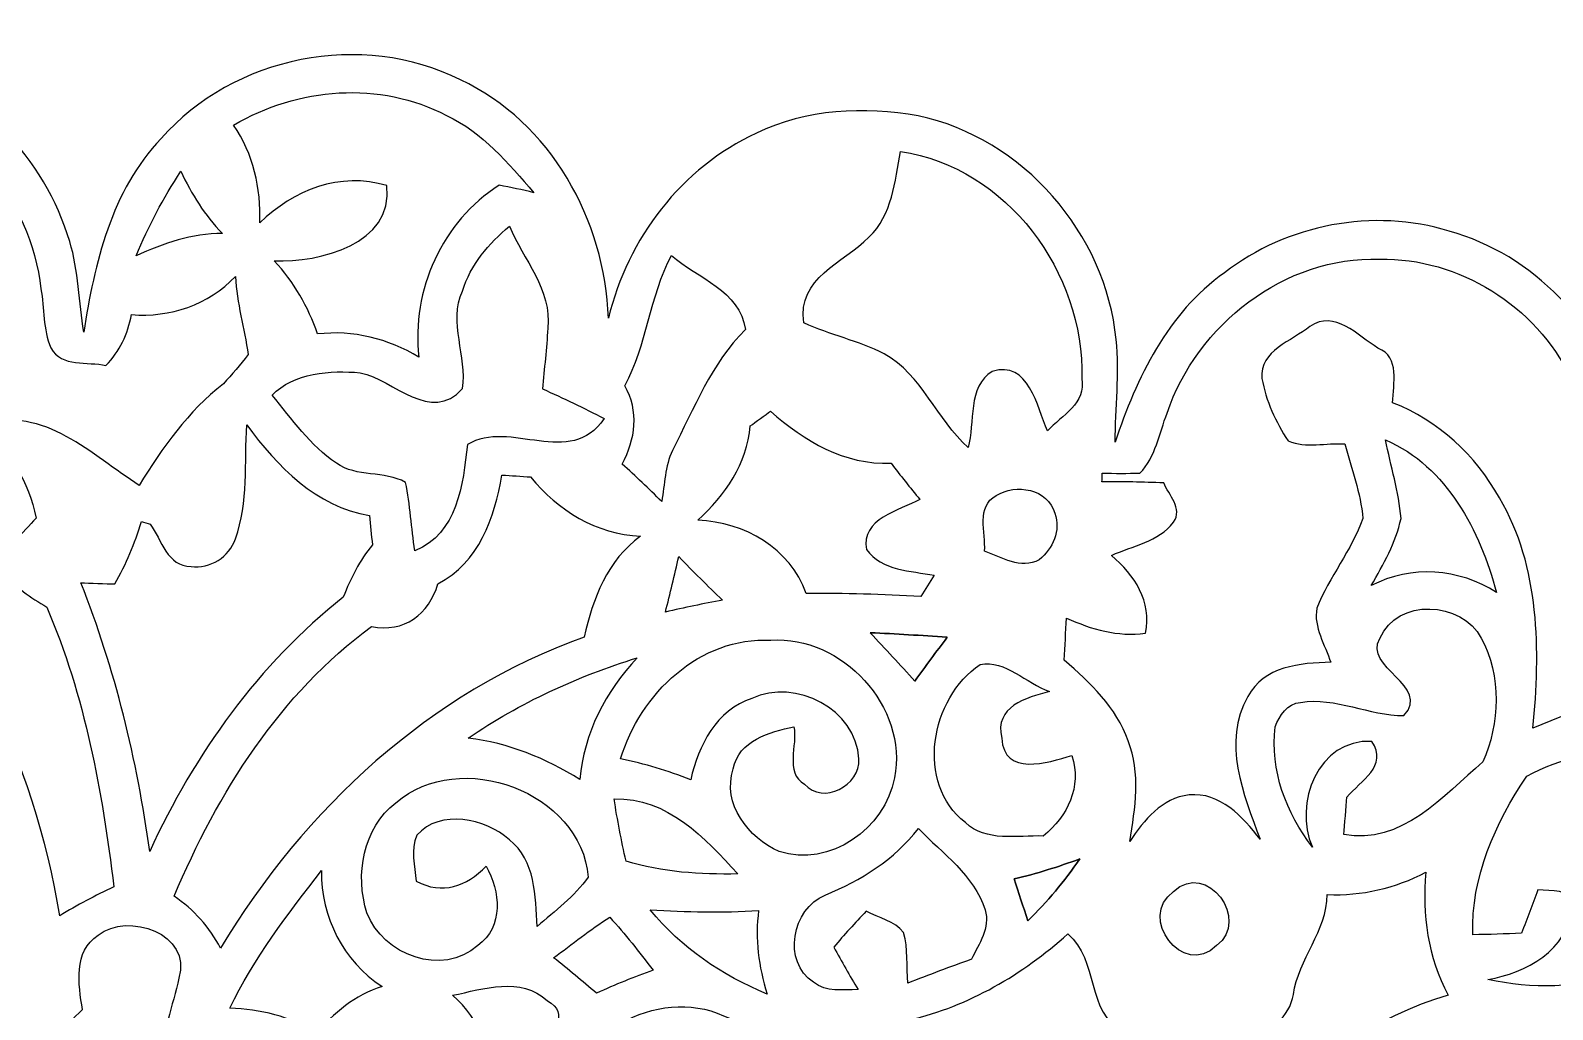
# Model space of a CAD drawing. Header units: centimetres. Extents: x -12.7 to 12.7, y -5.2 to 5.3.
# Drawn here: x 0.49 to 5.87, y 1.86 to 5.32 of the extents above; entities that cross this region are included whole.
import ezdxf

# ---------------------------------------------------------------- set-up
doc = ezdxf.new("R2010")
doc.units = ezdxf.units.CM
doc.header["$MEASUREMENT"] = 0
doc.layers.add('Camada 1', color=7, linetype='Continuous')

msp = doc.modelspace()

# ---------------------------------------------------------------- linework, layer by layer
at = {"layer": 'Camada 1', "color": 156}
for points, knots in [([(-0.93062, 4.91771), (-0.7112, 5.18617), (-0.32702, 5.30542), (0.00528, 5.20381), (0.00528, 5.20381), (0.30339, 5.11986), (0.54222, 4.87115), (0.62934, 4.57588), (0.62934, 4.57588), (0.66111, 4.47216), (0.6618, 4.36209), (0.67909, 4.25555), (0.67909, 4.25555), (0.71683, 4.49932), (0.77611, 4.75543), (0.9525, 4.93959), (0.9525, 4.93959), (1.2086, 5.23168), (1.66158, 5.32129), (2.00942, 5.14702), (2.00942, 5.14702), (2.32903, 4.99779), (2.5206, 4.65137), (2.53223, 4.3053), (2.53223, 4.3053), (2.60032, 4.58576), (2.79082, 4.83799), (3.0554, 4.95828), (3.0554, 4.95828), (3.23144, 5.04577), (3.43641, 5.05213), (3.62691, 5.01967), (3.62691, 5.01967), (3.99696, 4.94135), (4.28978, 4.60445), (4.32611, 4.2298), (4.32611, 4.2298), (4.33809, 4.10915), (4.32364, 3.98814), (4.32257, 3.86715), (4.32257, 3.86715), (4.39773, 4.09539), (4.50744, 4.32257), (4.70851, 4.4658), (4.70851, 4.4658), (4.93006, 4.6362), (5.23487, 4.69618), (5.50298, 4.61222), (5.50298, 4.61222), (5.79931, 4.53073), (6.03815, 4.28096), (6.11681, 3.98497), (6.11681, 3.98497), (6.16338, 3.84562), (6.1549, 3.6971), (6.14927, 3.55247), (6.14927, 3.55247), (6.26392, 3.77367), (6.45724, 3.95851), (6.69642, 4.03647), (6.69642, 4.03647), (6.99805, 4.14513), (7.35646, 4.0707), (7.58966, 3.85056), (7.58966, 3.85056), (7.79531, 3.66501), (7.90115, 3.38101), (7.88387, 3.1062), (7.88387, 3.1062), (7.8761, 2.98097), (7.83237, 2.86244), (7.8052, 2.74072), (7.8052, 2.74072), (7.89693, 2.8829), (7.9823, 3.03635), (8.12411, 3.13548), (8.12411, 3.13548), (8.38588, 3.34256), (8.76406, 3.39865), (9.06709, 3.25049), (9.06709, 3.25049), (9.45337, 3.08115), (9.66399, 2.61972), (9.56592, 2.21368), (9.56592, 2.21368), (9.54792, 2.14948), (9.48124, 2.09656), (9.50029, 2.02423), (9.50029, 2.02423), (9.53735, 2.02494), (9.55038, 2.07822), (9.57509, 2.10078), (9.57509, 2.10078), (9.72714, 2.3047), (9.98185, 2.41265), (10.2302, 2.43382), (10.2302, 2.43382), (10.54064, 2.44897), (10.8599, 2.2941), (11.02676, 2.02881), (11.02676, 2.02881), (11.19116, 1.77835), (11.21692, 1.44568), (11.10333, 1.16945), (11.10333, 1.16945), (11.06945, 1.08513), (11.02254, 1.00682), (10.98337, 0.92499), (10.98337, 0.92499), (11.15694, 1.12676), (11.37496, 1.30493), (11.6466, 1.34479), (11.6466, 1.34479), (12.08263, 1.43121), (12.5476, 1.13488), (12.65907, 0.70626), (12.65907, 0.70626), (12.74833, 0.39546), (12.66155, 0.03915), (12.43858, -0.19507), (12.43858, -0.19507), (11.88437, -0.71508), (11.30935, -1.2125), (10.73538, -1.71062), (10.73538, -1.71062), (10.86131, -1.83232), (10.99078, -1.95121), (11.11284, -2.07715), (11.11284, -2.07715), (11.17423, -2.13676), (11.07897, -2.1851), (11.0437, -2.22708), (11.0437, -2.22708), (10.54593, -2.67088), (10.05769, -3.12632), (9.55038, -3.55917), (9.55038, -3.55917), (9.48619, -3.41417), (9.45515, -3.25683), (9.42903, -3.10127), (9.42903, -3.10127), (9.43715, -3.04129), (9.50877, -2.92488), (9.39341, -2.93404), (9.39341, -2.93404), (9.07591, -3.17746), (8.77217, -3.43958), (8.45889, -3.68864), (8.45889, -3.68864), (8.0331, -3.33092), (7.6073, -2.97074), (7.1455, -2.65923), (7.1455, -2.65923), (5.43913, -1.47567), (3.38807, -0.76694), (1.30493, -0.74648), (1.30493, -0.74648), (0.97613, -0.71895), (0.64664, -0.77364), (0.31784, -0.73837), (0.31784, -0.73837), (-0.76624, -0.7313), (-1.85349, -0.877), (-2.88995, -1.19803), (-2.88995, -1.19803), (-4.72827, -1.75648), (-6.38493, -2.83386), (-7.73007, -4.19629), (-7.73007, -4.19629), (-8.06626, -4.52578), (-8.36753, -4.8895), (-8.71361, -5.20912), (-8.71361, -5.20912), (-8.72983, -5.20452), (-8.76194, -5.19465), (-8.77782, -5.19007), (-8.77782, -5.19007), (-9.5952, -4.54659), (-10.408, -3.89748), (-11.22397, -3.25261), (-11.22397, -3.25261), (-11.28818, -3.20075), (-11.35768, -3.15382), (-11.4113, -3.09068), (-11.4113, -3.09068), (-11.42894, -2.8575), (-11.40672, -2.62325), (-11.42012, -2.39006), (-11.42012, -2.39006), (-11.47233, -2.30292), (-11.55981, -2.24437), (-11.63037, -2.17311), (-11.63037, -2.17311), (-11.87238, -1.9565), (-12.10133, -1.72649), (-12.34369, -1.51024), (-12.34369, -1.51024), (-12.53348, -1.3416), (-12.66542, -1.10489), (-12.68906, -0.85019), (-12.68906, -0.85019), (-12.71834, -0.5782), (-12.61744, -0.29386), (-12.41742, -0.10583), (-12.41742, -0.10583), (-12.23115, 0.07267), (-11.96551, 0.16228), (-11.70869, 0.13545), (-11.70869, 0.13545), (-11.50126, 0.12206), (-11.31146, 0.02329), (-11.15025, -0.10337), (-11.15025, -0.10337), (-11.2649, 0.09735), (-11.33192, 0.33231), (-11.29277, 0.56373), (-11.29277, 0.56373), (-11.25113, 0.871), (-11.03665, 1.14652), (-10.74878, 1.26188), (-10.74878, 1.26188), (-10.46691, 1.38219), (-10.12965, 1.33526), (-9.87777, 1.16521), (-9.87777, 1.16521), (-9.76947, 1.09607), (-9.68763, 0.99589), (-9.59485, 0.90874), (-9.59485, 0.90874), (-9.73102, 1.14299), (-9.83473, 1.42063), (-9.76277, 1.69333), (-9.76277, 1.69333), (-9.69856, 2.02671), (-9.43081, 2.30681), (-9.0999, 2.38441), (-9.0999, 2.38441), (-8.73724, 2.48002), (-8.34284, 2.31352), (-8.12129, 2.0186), (-8.12129, 2.0186), (-8.25006, 2.3181), (-8.2236, 2.68357), (-8.03027, 2.94993), (-8.03027, 2.94993), (-7.85283, 3.20533), (-7.53568, 3.33587), (-7.23018, 3.32775), (-7.23018, 3.32775), (-7.05943, 3.2914), (-6.88622, 3.24131), (-6.74722, 3.1309), (-6.74722, 3.1309), (-6.60152, 3.03106), (-6.51228, 2.87584), (-6.42126, 2.72908), (-6.42126, 2.72908), (-6.47559, 2.93263), (-6.53837, 3.14501), (-6.48404, 3.35597), (-6.48404, 3.35597), (-6.41843, 3.72816), (-6.09564, 4.03365), (-5.71994, 4.0774), (-5.71994, 4.0774), (-5.32977, 4.13385), (-4.93501, 3.89784), (-4.76778, 3.54682), (-4.76778, 3.54682), (-4.79142, 3.7599), (-4.76885, 3.98251), (-4.66689, 4.17405), (-4.66689, 4.17405), (-4.52966, 4.44005), (-4.25202, 4.63125), (-3.95145, 4.65137), (-3.95145, 4.65137), (-3.60221, 4.68558), (-3.24731, 4.49085), (-3.07833, 4.18499), (-3.07833, 4.18499), (-3.02153, 4.08622), (-2.9912, 3.9751), (-2.94357, 3.87139), (-2.94357, 3.87139), (-2.97003, 4.09892), (-2.96898, 4.33951), (-2.85855, 4.54659), (-2.85855, 4.54659), (-2.72696, 4.81787), (-2.45215, 5.01261), (-2.15159, 5.04189), (-2.15159, 5.04189), (-1.69474, 5.10399), (-1.24459, 4.75333), (-1.15992, 4.30635), (-1.15992, 4.30635), (-1.14299, 4.52649), (-1.07562, 4.74732), (-0.93062, 4.91771)], [0, 0, 0, 0, 0.0131579, 0.0131579, 0.0131579, 0.0131579, 0.0263158, 0.0263158, 0.0263158, 0.0263158, 0.0394737, 0.0394737, 0.0394737, 0.0394737, 0.0526316, 0.0526316, 0.0526316, 0.0526316, 0.0657895, 0.0657895, 0.0657895, 0.0657895, 0.0789474, 0.0789474, 0.0789474, 0.0789474, 0.0921053, 0.0921053, 0.0921053, 0.0921053, 0.1052632, 0.1052632, 0.1052632, 0.1052632, 0.1184211, 0.1184211, 0.1184211, 0.1184211, 0.1315789, 0.1315789, 0.1315789, 0.1315789, 0.1447368, 0.1447368, 0.1447368, 0.1447368, 0.1578947, 0.1578947, 0.1578947, 0.1578947, 0.1710526, 0.1710526, 0.1710526, 0.1710526, 0.1842105, 0.1842105, 0.1842105, 0.1842105, 0.1973684, 0.1973684, 0.1973684, 0.1973684, 0.2105263, 0.2105263, 0.2105263, 0.2105263, 0.2236842, 0.2236842, 0.2236842, 0.2236842, 0.2368421, 0.2368421, 0.2368421, 0.2368421, 0.25, 0.25, 0.25, 0.25, 0.2631579, 0.2631579, 0.2631579, 0.2631579, 0.2763158, 0.2763158, 0.2763158, 0.2763158, 0.2894737, 0.2894737, 0.2894737, 0.2894737, 0.3026316, 0.3026316, 0.3026316, 0.3026316, 0.3157895, 0.3157895, 0.3157895, 0.3157895, 0.3289474, 0.3289474, 0.3289474, 0.3289474, 0.3421053, 0.3421053, 0.3421053, 0.3421053, 0.3552632, 0.3552632, 0.3552632, 0.3552632, 0.3684211, 0.3684211, 0.3684211, 0.3684211, 0.3815789, 0.3815789, 0.3815789, 0.3815789, 0.3947368, 0.3947368, 0.3947368, 0.3947368, 0.4078947, 0.4078947, 0.4078947, 0.4078947, 0.4210526, 0.4210526, 0.4210526, 0.4210526, 0.4342105, 0.4342105, 0.4342105, 0.4342105, 0.4473684, 0.4473684, 0.4473684, 0.4473684, 0.4605263, 0.4605263, 0.4605263, 0.4605263, 0.4736842, 0.4736842, 0.4736842, 0.4736842, 0.4868421, 0.4868421, 0.4868421, 0.4868421, 0.5, 0.5, 0.5, 0.5, 0.5131579, 0.5131579, 0.5131579, 0.5131579, 0.5263158, 0.5263158, 0.5263158, 0.5263158, 0.5394737, 0.5394737, 0.5394737, 0.5394737, 0.5526316, 0.5526316, 0.5526316, 0.5526316, 0.5657895, 0.5657895, 0.5657895, 0.5657895, 0.5789474, 0.5789474, 0.5789474, 0.5789474, 0.5921053, 0.5921053, 0.5921053, 0.5921053, 0.6052632, 0.6052632, 0.6052632, 0.6052632, 0.6184211, 0.6184211, 0.6184211, 0.6184211, 0.6315789, 0.6315789, 0.6315789, 0.6315789, 0.6447368, 0.6447368, 0.6447368, 0.6447368, 0.6578947, 0.6578947, 0.6578947, 0.6578947, 0.6710526, 0.6710526, 0.6710526, 0.6710526, 0.6842105, 0.6842105, 0.6842105, 0.6842105, 0.6973684, 0.6973684, 0.6973684, 0.6973684, 0.7105263, 0.7105263, 0.7105263, 0.7105263, 0.7236842, 0.7236842, 0.7236842, 0.7236842, 0.7368421, 0.7368421, 0.7368421, 0.7368421, 0.75, 0.75, 0.75, 0.75, 0.7631579, 0.7631579, 0.7631579, 0.7631579, 0.7763158, 0.7763158, 0.7763158, 0.7763158, 0.7894737, 0.7894737, 0.7894737, 0.7894737, 0.8026316, 0.8026316, 0.8026316, 0.8026316, 0.8157895, 0.8157895, 0.8157895, 0.8157895, 0.8289474, 0.8289474, 0.8289474, 0.8289474, 0.8421053, 0.8421053, 0.8421053, 0.8421053, 0.8552632, 0.8552632, 0.8552632, 0.8552632, 0.8684211, 0.8684211, 0.8684211, 0.8684211, 0.8815789, 0.8815789, 0.8815789, 0.8815789, 0.8947368, 0.8947368, 0.8947368, 0.8947368, 0.9078947, 0.9078947, 0.9078947, 0.9078947, 0.9210526, 0.9210526, 0.9210526, 0.9210526, 0.9342105, 0.9342105, 0.9342105, 0.9342105, 0.9473684, 0.9473684, 0.9473684, 0.9473684, 0.9605263, 0.9605263, 0.9605263, 0.9605263, 0.9736842, 0.9736842, 0.9736842, 0.9736842, 1, 1, 1, 1]), ([(-0.85054, 4.80201), (-0.85054, 4.80201), (-0.85054, 4.80201), (-0.85054, 4.80201), (-0.85054, 4.80201), (-0.98743, 4.62879), (-1.03222, 4.40302), (-1.01564, 4.18641), (-1.01564, 4.18641), (-0.9599, 4.16312), (-0.90382, 4.13948), (-0.84771, 4.11585), (-0.84771, 4.11585), (-0.78846, 4.16806), (-0.72107, 4.2097), (-0.64769, 4.23932), (-0.64769, 4.23932), (-0.70696, 4.30954), (-0.75988, 4.38784), (-0.76658, 4.48203), (-0.76658, 4.48203), (-0.74224, 4.49403), (-0.69356, 4.51731), (-0.66922, 4.52931), (-0.66922, 4.52931), (-0.60359, 4.50566), (-0.53903, 4.47852), (-0.47625, 4.44816), (-0.47625, 4.44816), (-0.45861, 4.53707), (-0.45649, 4.63727), (-0.39051, 4.70712), (-0.39051, 4.70712), (-0.2667, 4.73109), (-0.23001, 4.58187), (-0.20496, 4.4905), (-0.20496, 4.4905), (-0.13404, 4.54625), (-0.05503, 4.59069), (0.03386, 4.60974), (0.03386, 4.60974), (0.04833, 4.58645), (0.07654, 4.53918), (0.09102, 4.51555), (0.09102, 4.51555), (0.06597, 4.44853), (0.03915, 4.38255), (0.00952, 4.31729), (0.00952, 4.31729), (0.05503, 4.31765), (0.10054, 4.31799), (0.14605, 4.31835), (0.14605, 4.31835), (0.19897, 4.27672), (0.30514, 4.25062), (0.25576, 4.16418), (0.25576, 4.16418), (0.20355, 4.09751), (0.11677, 4.08023), (0.04127, 4.05377), (0.04127, 4.05377), (0.09666, 3.97298), (0.22754, 3.84422), (0.109, 3.76237), (0.109, 3.76237), (0.0254, 3.74685), (-0.04692, 3.79835), (-0.11994, 3.82939), (-0.11994, 3.82939), (-0.12805, 3.77225), (-0.13687, 3.71544), (-0.1471, 3.65865), (-0.1471, 3.65865), (0.2533, 3.26884), (0.50411, 2.74389), (0.59407, 2.19533), (0.59407, 2.19533), (0.6558, 2.23273), (0.71966, 2.26659), (0.78527, 2.29763), (0.78527, 2.29763), (0.74436, 2.63418), (0.68333, 2.97249), (0.54821, 3.28541), (0.54821, 3.28541), (0.4953, 3.32034), (0.4265, 3.34926), (0.41416, 3.41911), (0.41416, 3.41911), (0.39722, 3.49744), (0.46637, 3.54717), (0.51047, 3.59974), (0.51047, 3.59974), (0.48648, 3.72886), (0.41416, 3.83645), (0.32244, 3.92747), (0.32244, 3.92747), (0.53728, 4.0012), (0.70943, 3.81916), (0.87524, 3.7151), (0.87524, 3.7151), (0.95637, 3.8481), (1.0481, 3.97686), (1.17228, 4.07317), (1.17228, 4.07317), (1.2019, 4.10739), (1.2326, 4.1409), (1.26012, 4.17688), (1.26012, 4.17688), (1.24566, 4.26895), (1.22025, 4.35926), (1.21462, 4.4524), (1.21462, 4.4524), (1.11865, 4.35256), (0.9846, 4.30705), (0.84737, 4.31799), (0.84737, 4.31799), (0.83538, 4.2499), (0.8061, 4.18782), (0.75742, 4.13843), (0.75742, 4.13843), (0.69215, 4.15361), (0.60113, 4.13066), (0.56268, 4.20017), (0.56268, 4.20017), (0.5341, 4.26544), (0.54115, 4.34021), (0.52775, 4.40901), (0.52775, 4.40901), (0.49318, 4.72687), (0.24799, 5.01085), (-0.06385, 5.08528), (-0.06385, 5.08528), (-0.35243, 5.1562), (-0.67486, 5.04225), (-0.85054, 4.80201)], [0, 0, 0, 0, 0.0285714, 0.0285714, 0.0285714, 0.0285714, 0.0571429, 0.0571429, 0.0571429, 0.0571429, 0.0857143, 0.0857143, 0.0857143, 0.0857143, 0.1142857, 0.1142857, 0.1142857, 0.1142857, 0.1428571, 0.1428571, 0.1428571, 0.1428571, 0.1714286, 0.1714286, 0.1714286, 0.1714286, 0.2, 0.2, 0.2, 0.2, 0.2285714, 0.2285714, 0.2285714, 0.2285714, 0.2571429, 0.2571429, 0.2571429, 0.2571429, 0.2857143, 0.2857143, 0.2857143, 0.2857143, 0.3142857, 0.3142857, 0.3142857, 0.3142857, 0.3428571, 0.3428571, 0.3428571, 0.3428571, 0.3714286, 0.3714286, 0.3714286, 0.3714286, 0.4, 0.4, 0.4, 0.4, 0.4285714, 0.4285714, 0.4285714, 0.4285714, 0.4571429, 0.4571429, 0.4571429, 0.4571429, 0.4857143, 0.4857143, 0.4857143, 0.4857143, 0.5142857, 0.5142857, 0.5142857, 0.5142857, 0.5428571, 0.5428571, 0.5428571, 0.5428571, 0.5714286, 0.5714286, 0.5714286, 0.5714286, 0.6, 0.6, 0.6, 0.6, 0.6285714, 0.6285714, 0.6285714, 0.6285714, 0.6571429, 0.6571429, 0.6571429, 0.6571429, 0.6857143, 0.6857143, 0.6857143, 0.6857143, 0.7142857, 0.7142857, 0.7142857, 0.7142857, 0.7428571, 0.7428571, 0.7428571, 0.7428571, 0.7714286, 0.7714286, 0.7714286, 0.7714286, 0.8, 0.8, 0.8, 0.8, 0.8285714, 0.8285714, 0.8285714, 0.8285714, 0.8571429, 0.8571429, 0.8571429, 0.8571429, 0.8857143, 0.8857143, 0.8857143, 0.8857143, 0.9142857, 0.9142857, 0.9142857, 0.9142857, 0.9428571, 0.9428571, 0.9428571, 0.9428571, 1, 1, 1, 1]), ([(1.2086, 4.98722), (1.2086, 4.98722), (1.2086, 4.98722), (1.2086, 4.98722), (1.2086, 4.98722), (1.27847, 4.8849), (1.30527, 4.76462), (1.30104, 4.64185), (1.30104, 4.64185), (1.41958, 4.75791), (1.58467, 4.82353), (1.74978, 4.77343), (1.74978, 4.77343), (1.77236, 4.56635), (1.51306, 4.50144), (1.3522, 4.50814), (1.3522, 4.50814), (1.42063, 4.43335), (1.47284, 4.34586), (1.50459, 4.24956), (1.50459, 4.24956), (1.63054, 4.26437), (1.75472, 4.23262), (1.86302, 4.16806), (1.86302, 4.16806), (1.83585, 4.40302), (1.94556, 4.64784), (2.14665, 4.77448), (2.14665, 4.77448), (2.18756, 4.76744), (2.22849, 4.75862), (2.26905, 4.74839), (2.26905, 4.74839), (2.1791, 4.8521), (2.08808, 4.96217), (1.96074, 5.02108), (1.96074, 5.02108), (1.72578, 5.1449), (1.43403, 5.12056), (1.2086, 4.98722)], [0, 0, 0, 0, 0.0909091, 0.0909091, 0.0909091, 0.0909091, 0.1818182, 0.1818182, 0.1818182, 0.1818182, 0.2727273, 0.2727273, 0.2727273, 0.2727273, 0.3636364, 0.3636364, 0.3636364, 0.3636364, 0.4545455, 0.4545455, 0.4545455, 0.4545455, 0.5454545, 0.5454545, 0.5454545, 0.5454545, 0.6363636, 0.6363636, 0.6363636, 0.6363636, 0.7272727, 0.7272727, 0.7272727, 0.7272727, 0.8181818, 0.8181818, 0.8181818, 0.8181818, 1, 1, 1, 1]), ([(3.56446, 4.89408), (3.56446, 4.89408), (3.56446, 4.89408), (3.56446, 4.89408), (3.56446, 4.89408), (3.54471, 4.7893), (3.53484, 4.66972), (3.45298, 4.59105), (3.45298, 4.59105), (3.36055, 4.49967), (3.19899, 4.44887), (3.22262, 4.28837), (3.22262, 4.28837), (3.3154, 4.24709), (3.41558, 4.22485), (3.50697, 4.17971), (3.50697, 4.17971), (3.64137, 4.10491), (3.69147, 3.94794), (3.8033, 3.8488), (3.8033, 3.8488), (3.82693, 3.93522), (3.80012, 4.06541), (3.88866, 4.11726), (3.88866, 4.11726), (4.01637, 4.15819), (4.04671, 3.99097), (4.08374, 3.90806), (4.08374, 3.90806), (4.13419, 3.96134), (4.22098, 4.00578), (4.20475, 4.09292), (4.20475, 4.09292), (4.21393, 4.46651), (3.94194, 4.83693), (3.56446, 4.89408)], [0, 0, 0, 0, 0.1, 0.1, 0.1, 0.1, 0.2, 0.2, 0.2, 0.2, 0.3, 0.3, 0.3, 0.3, 0.4, 0.4, 0.4, 0.4, 0.5, 0.5, 0.5, 0.5, 0.6, 0.6, 0.6, 0.6, 0.7, 0.7, 0.7, 0.7, 0.8, 0.8, 0.8, 0.8, 1, 1, 1, 1]), ([(0.8643, 4.52542), (0.8643, 4.52542), (0.8643, 4.52542), (0.8643, 4.52542), (0.8643, 4.52542), (0.96026, 4.57022), (1.0615, 4.60375), (1.16874, 4.60445), (1.16874, 4.60445), (1.10666, 4.66831), (1.05974, 4.74379), (1.022, 4.82389), (1.022, 4.82389), (0.96026, 4.72968), (0.90699, 4.62986), (0.8643, 4.52542)], [0, 0, 0, 0, 0.2, 0.2, 0.2, 0.2, 0.4, 0.4, 0.4, 0.4, 0.6, 0.6, 0.6, 0.6, 1, 1, 1, 1]), ([(2.01719, 4.40124), (2.01719, 4.40124), (2.01719, 4.40124), (2.01719, 4.40124), (2.01719, 4.40124), (1.96568, 4.28978), (2.03553, 4.17052), (2.01682, 4.05694), (2.01682, 4.05694), (1.90465, 3.93064), (1.77587, 4.08693), (1.65593, 4.11268), (1.65593, 4.11268), (1.55117, 4.12255), (1.42027, 4.11161), (1.34408, 4.03365), (1.34408, 4.03365), (1.41427, 3.94899), (1.4792, 3.85585), (1.57161, 3.79341), (1.57161, 3.79341), (1.64324, 3.7419), (1.74096, 3.76802), (1.81575, 3.72568), (1.81575, 3.72568), (1.83232, 3.6463), (1.83585, 3.56446), (1.84855, 3.48438), (1.84855, 3.48438), (1.99848, 3.544), (2.01965, 3.71897), (2.03412, 3.85903), (2.03412, 3.85903), (2.1851, 3.9504), (2.39783, 3.77155), (2.51707, 3.95076), (2.51707, 3.95076), (2.44581, 3.9885), (2.37313, 4.02307), (2.29975, 4.05587), (2.29975, 4.05587), (2.3054, 4.1275), (2.31493, 4.1984), (2.3181, 4.26966), (2.3181, 4.26966), (2.33362, 4.40619), (2.23131, 4.51238), (2.18263, 4.63055), (2.18263, 4.63055), (2.1103, 4.56847), (2.04505, 4.49438), (2.01719, 4.40124)], [0, 0, 0, 0, 0.0714286, 0.0714286, 0.0714286, 0.0714286, 0.1428571, 0.1428571, 0.1428571, 0.1428571, 0.2142857, 0.2142857, 0.2142857, 0.2142857, 0.2857143, 0.2857143, 0.2857143, 0.2857143, 0.3571429, 0.3571429, 0.3571429, 0.3571429, 0.4285714, 0.4285714, 0.4285714, 0.4285714, 0.5, 0.5, 0.5, 0.5, 0.5714286, 0.5714286, 0.5714286, 0.5714286, 0.6428571, 0.6428571, 0.6428571, 0.6428571, 0.7142857, 0.7142857, 0.7142857, 0.7142857, 0.7857143, 0.7857143, 0.7857143, 0.7857143, 0.8571429, 0.8571429, 0.8571429, 0.8571429, 1, 1, 1, 1]), ([(2.75483, 4.5272), (2.75483, 4.5272), (2.75483, 4.5272), (2.75483, 4.5272), (2.75483, 4.5272), (2.67864, 4.3808), (2.66805, 4.21145), (2.59045, 4.06681), (2.59045, 4.06681), (2.64125, 3.9765), (2.62819, 3.87879), (2.58127, 3.79024), (2.58127, 3.79024), (2.62854, 3.74721), (2.67475, 3.70311), (2.72062, 3.65831), (2.72062, 3.65831), (2.73156, 3.71863), (2.7319, 3.78249), (2.75872, 3.83857), (2.75872, 3.83857), (2.83527, 3.98604), (2.8956, 4.14584), (3.01625, 4.26507), (3.01625, 4.26507), (2.9972, 4.40302), (2.84762, 4.44605), (2.75483, 4.5272)], [0, 0, 0, 0, 0.125, 0.125, 0.125, 0.125, 0.25, 0.25, 0.25, 0.25, 0.375, 0.375, 0.375, 0.375, 0.5, 0.5, 0.5, 0.5, 0.625, 0.625, 0.625, 0.625, 0.75, 0.75, 0.75, 0.75, 1, 1, 1, 1]), ([(4.50603, 3.97016), (4.50603, 3.97016), (4.50603, 3.97016), (4.50603, 3.97016), (4.50603, 3.97016), (4.47852, 3.89784), (4.46546, 3.81599), (4.41006, 3.75778), (4.41006, 3.75778), (4.36562, 3.75742), (4.32118, 3.75742), (4.27708, 3.75778), (4.27708, 3.75778), (4.27708, 3.75038), (4.27636, 3.7352), (4.27601, 3.72779), (4.27601, 3.72779), (4.34833, 3.7285), (4.42136, 3.72638), (4.49403, 3.72392), (4.49403, 3.72392), (4.51202, 3.68087), (4.56282, 3.63361), (4.52861, 3.58493), (4.52861, 3.58493), (4.4771, 3.51579), (4.3836, 3.50166), (4.30917, 3.46779), (4.30917, 3.46779), (4.39137, 3.39794), (4.45275, 3.30553), (4.42948, 3.19263), (4.42948, 3.19263), (4.3321, 3.18028), (4.23862, 3.2064), (4.15113, 3.2466), (4.15113, 3.2466), (4.14796, 3.19722), (4.14513, 3.14749), (4.14267, 3.09774), (4.14267, 3.09774), (4.23509, 3.01907), (4.32717, 2.93051), (4.36808, 2.81269), (4.36808, 2.81269), (4.41359, 2.69909), (4.39349, 2.57493), (4.37409, 2.45816), (4.37409, 2.45816), (4.42489, 2.53259), (4.48663, 2.61126), (4.58364, 2.62183), (4.58364, 2.62183), (4.69335, 2.63277), (4.77378, 2.54494), (4.83481, 2.46556), (4.83481, 2.46556), (4.77555, 2.62254), (4.699, 2.80916), (4.79142, 2.96932), (4.79142, 2.96932), (4.84645, 3.07586), (4.97733, 3.08856), (5.08423, 3.09033), (5.08423, 3.09033), (5.06448, 3.15241), (5.02214, 3.2138), (5.03519, 3.28153), (5.03519, 3.28153), (5.07858, 3.39195), (5.15761, 3.48543), (5.19782, 3.59798), (5.19782, 3.59798), (5.18971, 3.68828), (5.15796, 3.77437), (5.13396, 3.86115), (5.13396, 3.86115), (5.06835, 3.86644), (4.99604, 3.84457), (4.9343, 3.87208), (4.9343, 3.87208), (4.88879, 3.93805), (4.85598, 4.01389), (4.8408, 4.09256), (4.8408, 4.09256), (4.83234, 4.19135), (4.9477, 4.22451), (5.01049, 4.27601), (5.01049, 4.27601), (5.09693, 4.3367), (5.18054, 4.2432), (5.25039, 4.19981), (5.25039, 4.19981), (5.33118, 4.16665), (5.30436, 4.07492), (5.3026, 4.00685), (5.3026, 4.00685), (5.46452, 3.94475), (5.59647, 3.82093), (5.68042, 3.67064), (5.68042, 3.67064), (5.82436, 3.42582), (5.82471, 3.1316), (5.79861, 2.8575), (5.79861, 2.8575), (5.96652, 2.92876), (6.13938, 2.99049), (6.32037, 3.01941), (6.32037, 3.01941), (6.34293, 3.15524), (6.42267, 3.26672), (6.52885, 3.35104), (6.52885, 3.35104), (6.43149, 3.37219), (6.34118, 3.41312), (6.26921, 3.48262), (6.26921, 3.48262), (6.23922, 3.42089), (6.20923, 3.3595), (6.17889, 3.29812), (6.17889, 3.29812), (6.1221, 3.30305), (6.05225, 3.27942), (6.01098, 3.32987), (6.01098, 3.32987), (5.95417, 3.37255), (5.98275, 3.4491), (5.99157, 3.5066), (5.99157, 3.5066), (6.03885, 3.7024), (6.02684, 3.91688), (5.93054, 4.0968), (5.93054, 4.0968), (5.80884, 4.34833), (5.53685, 4.51908), (5.25673, 4.51379), (5.25673, 4.51379), (4.9223, 4.52542), (4.61044, 4.28201), (4.50603, 3.97016)], [0, 0, 0, 0, 0.0277778, 0.0277778, 0.0277778, 0.0277778, 0.0555556, 0.0555556, 0.0555556, 0.0555556, 0.0833333, 0.0833333, 0.0833333, 0.0833333, 0.1111111, 0.1111111, 0.1111111, 0.1111111, 0.1388889, 0.1388889, 0.1388889, 0.1388889, 0.1666667, 0.1666667, 0.1666667, 0.1666667, 0.1944444, 0.1944444, 0.1944444, 0.1944444, 0.2222222, 0.2222222, 0.2222222, 0.2222222, 0.25, 0.25, 0.25, 0.25, 0.2777778, 0.2777778, 0.2777778, 0.2777778, 0.3055556, 0.3055556, 0.3055556, 0.3055556, 0.3333333, 0.3333333, 0.3333333, 0.3333333, 0.3611111, 0.3611111, 0.3611111, 0.3611111, 0.3888889, 0.3888889, 0.3888889, 0.3888889, 0.4166667, 0.4166667, 0.4166667, 0.4166667, 0.4444444, 0.4444444, 0.4444444, 0.4444444, 0.4722222, 0.4722222, 0.4722222, 0.4722222, 0.5, 0.5, 0.5, 0.5, 0.5277778, 0.5277778, 0.5277778, 0.5277778, 0.5555556, 0.5555556, 0.5555556, 0.5555556, 0.5833333, 0.5833333, 0.5833333, 0.5833333, 0.6111111, 0.6111111, 0.6111111, 0.6111111, 0.6388889, 0.6388889, 0.6388889, 0.6388889, 0.6666667, 0.6666667, 0.6666667, 0.6666667, 0.6944444, 0.6944444, 0.6944444, 0.6944444, 0.7222222, 0.7222222, 0.7222222, 0.7222222, 0.75, 0.75, 0.75, 0.75, 0.7777778, 0.7777778, 0.7777778, 0.7777778, 0.8055556, 0.8055556, 0.8055556, 0.8055556, 0.8333333, 0.8333333, 0.8333333, 0.8333333, 0.8611111, 0.8611111, 0.8611111, 0.8611111, 0.8888889, 0.8888889, 0.8888889, 0.8888889, 0.9166667, 0.9166667, 0.9166667, 0.9166667, 0.9444444, 0.9444444, 0.9444444, 0.9444444, 1, 1, 1, 1]), ([(1.25482, 3.92923), (1.25482, 3.92923), (1.25482, 3.92923), (1.25482, 3.92923), (1.25482, 3.92923), (1.246, 3.79518), (1.26223, 3.65548), (1.21462, 3.52672), (1.21462, 3.52672), (1.19379, 3.46251), (1.12501, 3.41948), (1.05798, 3.429), (1.05798, 3.429), (0.97437, 3.42759), (0.95355, 3.52354), (0.91405, 3.57823), (0.91405, 3.57823), (0.90628, 3.58034), (0.8911, 3.58493), (0.88335, 3.58705), (0.88335, 3.58705), (0.85901, 3.51084), (0.82973, 3.43605), (0.78846, 3.36727), (0.78846, 3.36727), (0.75847, 3.36797), (0.69885, 3.36973), (0.66886, 3.37078), (0.66886, 3.37078), (0.78951, 3.06599), (0.86818, 2.74637), (0.91193, 2.42217), (0.91193, 2.42217), (1.06997, 2.76754), (1.29716, 3.08397), (1.59597, 3.32069), (1.59597, 3.32069), (1.62172, 3.38666), (1.65347, 3.45015), (1.69862, 3.50519), (1.69862, 3.50519), (1.69509, 3.53976), (1.69192, 3.57399), (1.68875, 3.6082), (1.68875, 3.6082), (1.49859, 3.64137), (1.36348, 3.78037), (1.25482, 3.92923)], [0, 0, 0, 0, 0.0769231, 0.0769231, 0.0769231, 0.0769231, 0.1538462, 0.1538462, 0.1538462, 0.1538462, 0.2307692, 0.2307692, 0.2307692, 0.2307692, 0.3076923, 0.3076923, 0.3076923, 0.3076923, 0.3846154, 0.3846154, 0.3846154, 0.3846154, 0.4615385, 0.4615385, 0.4615385, 0.4615385, 0.5384615, 0.5384615, 0.5384615, 0.5384615, 0.6153846, 0.6153846, 0.6153846, 0.6153846, 0.6923077, 0.6923077, 0.6923077, 0.6923077, 0.7692308, 0.7692308, 0.7692308, 0.7692308, 0.8461538, 0.8461538, 0.8461538, 0.8461538, 1, 1, 1, 1]), ([(3.03354, 3.92499), (3.03354, 3.92499), (3.03354, 3.92499), (3.03354, 3.92499), (3.03354, 3.92499), (3.02331, 3.79095), (2.94393, 3.68017), (2.84833, 3.59163), (2.84833, 3.59163), (3.01342, 3.58527), (3.17394, 3.49425), (3.23144, 3.3334), (3.23144, 3.3334), (3.36656, 3.33445), (3.50131, 3.32987), (3.63607, 3.32246), (3.63607, 3.32246), (3.65159, 3.34785), (3.66747, 3.37255), (3.68335, 3.3976), (3.68335, 3.3976), (3.60045, 3.41383), (3.49885, 3.41277), (3.44416, 3.48862), (3.44416, 3.48862), (3.42299, 3.59621), (3.55988, 3.62725), (3.6329, 3.66501), (3.6329, 3.66501), (3.59833, 3.70733), (3.5641, 3.75002), (3.53094, 3.79306), (3.53094, 3.79306), (3.3662, 3.78741), (3.22403, 3.87103), (3.10549, 3.97722), (3.10549, 3.97722), (3.08751, 3.96416), (3.05152, 3.93805), (3.03354, 3.92499)], [0, 0, 0, 0, 0.0909091, 0.0909091, 0.0909091, 0.0909091, 0.1818182, 0.1818182, 0.1818182, 0.1818182, 0.2727273, 0.2727273, 0.2727273, 0.2727273, 0.3636364, 0.3636364, 0.3636364, 0.3636364, 0.4545455, 0.4545455, 0.4545455, 0.4545455, 0.5454545, 0.5454545, 0.5454545, 0.5454545, 0.6363636, 0.6363636, 0.6363636, 0.6363636, 0.7272727, 0.7272727, 0.7272727, 0.7272727, 0.8181818, 0.8181818, 0.8181818, 0.8181818, 1, 1, 1, 1]), ([(5.27755, 3.87561), (5.27755, 3.87561), (5.27755, 3.87561), (5.27755, 3.87561), (5.27755, 3.87561), (5.29624, 3.78354), (5.32411, 3.69252), (5.33259, 3.59833), (5.33259, 3.59833), (5.31388, 3.51296), (5.27049, 3.43605), (5.2271, 3.36091), (5.2271, 3.36091), (5.36821, 3.435), (5.53685, 3.42194), (5.67019, 3.33657), (5.67019, 3.33657), (5.60987, 3.55528), (5.49697, 3.78071), (5.27755, 3.87561)], [0, 0, 0, 0, 0.1666667, 0.1666667, 0.1666667, 0.1666667, 0.3333333, 0.3333333, 0.3333333, 0.3333333, 0.5, 0.5, 0.5, 0.5, 0.6666667, 0.6666667, 0.6666667, 0.6666667, 1, 1, 1, 1]), ([(2.15618, 3.75143), (2.15618, 3.75143), (2.15618, 3.75143), (2.15618, 3.75143), (2.15618, 3.75143), (2.13077, 3.60079), (2.07539, 3.4417), (1.93004, 3.36761), (1.93004, 3.36761), (1.899, 3.26002), (1.8101, 3.19298), (1.69579, 3.21697), (1.69579, 3.21697), (1.37266, 2.97956), (1.15181, 2.62924), (0.99835, 2.26413), (0.99835, 2.26413), (1.06785, 2.21791), (1.12289, 2.15477), (1.1624, 2.08138), (1.1624, 2.08138), (1.45661, 2.5714), (1.90394, 2.98662), (2.44722, 3.17923), (2.44722, 3.17923), (2.4765, 3.31576), (2.52906, 3.45086), (2.64617, 3.53589), (2.64617, 3.53589), (2.4892, 3.54295), (2.35479, 3.62549), (2.25777, 3.74473), (2.25777, 3.74473), (2.22355, 3.74721), (2.18968, 3.74967), (2.15618, 3.75143)], [0, 0, 0, 0, 0.1, 0.1, 0.1, 0.1, 0.2, 0.2, 0.2, 0.2, 0.3, 0.3, 0.3, 0.3, 0.4, 0.4, 0.4, 0.4, 0.5, 0.5, 0.5, 0.5, 0.6, 0.6, 0.6, 0.6, 0.7, 0.7, 0.7, 0.7, 0.8, 0.8, 0.8, 0.8, 1, 1, 1, 1]), ([(3.90277, 3.67911), (3.90277, 3.67911), (3.90277, 3.67911), (3.90277, 3.67911), (3.90277, 3.67911), (3.8301, 3.64101), (3.86644, 3.54824), (3.86115, 3.48262), (3.86115, 3.48262), (3.92253, 3.46145), (3.9885, 3.41595), (4.05448, 3.45263), (4.05448, 3.45263), (4.10138, 3.49179), (4.13173, 3.55564), (4.10951, 3.61631), (4.10951, 3.61631), (4.08622, 3.70311), (3.97087, 3.72285), (3.90277, 3.67911)], [0, 0, 0, 0, 0.1666667, 0.1666667, 0.1666667, 0.1666667, 0.3333333, 0.3333333, 0.3333333, 0.3333333, 0.5, 0.5, 0.5, 0.5, 0.6666667, 0.6666667, 0.6666667, 0.6666667, 1, 1, 1, 1]), ([(2.78095, 3.46357), (2.78095, 3.46357), (2.78095, 3.46357), (2.78095, 3.46357), (2.78095, 3.46357), (2.76647, 3.39831), (2.75061, 3.33269), (2.73368, 3.26777), (2.73368, 3.26777), (2.8007, 3.28329), (2.86807, 3.29742), (2.93582, 3.31011), (2.93582, 3.31011), (2.8829, 3.3602), (2.83104, 3.411), (2.78095, 3.46357)], [0, 0, 0, 0, 0.2, 0.2, 0.2, 0.2, 0.4, 0.4, 0.4, 0.4, 0.6, 0.6, 0.6, 0.6, 1, 1, 1, 1]), ([(5.25814, 3.17429), (5.25814, 3.17429), (5.25814, 3.17429), (5.25814, 3.17429), (5.25814, 3.17429), (5.1957, 3.07128), (5.44159, 3.00813), (5.34282, 2.90194), (5.34282, 2.90194), (5.21899, 2.9023), (5.10222, 2.96932), (4.97733, 2.94852), (4.97733, 2.94852), (4.93112, 2.94569), (4.9029, 2.9023), (4.88809, 2.86278), (4.88809, 2.86278), (4.86833, 2.70968), (4.9276, 2.55798), (5.01931, 2.43769), (5.01931, 2.43769), (4.95158, 2.5915), (5.03977, 2.82117), (5.22886, 2.81094), (5.22886, 2.81094), (5.28954, 2.72274), (5.189, 2.67299), (5.14139, 2.61372), (5.14139, 2.61372), (5.13856, 2.58092), (5.13291, 2.51495), (5.13009, 2.48214), (5.13009, 2.48214), (5.33223, 2.44333), (5.48323, 2.61937), (5.62115, 2.73861), (5.62115, 2.73861), (5.68147, 2.8716), (5.68819, 3.04446), (5.61586, 3.1757), (5.61586, 3.1757), (5.54813, 3.30624), (5.31705, 3.31964), (5.25814, 3.17429)], [0, 0, 0, 0, 0.0833333, 0.0833333, 0.0833333, 0.0833333, 0.1666667, 0.1666667, 0.1666667, 0.1666667, 0.25, 0.25, 0.25, 0.25, 0.3333333, 0.3333333, 0.3333333, 0.3333333, 0.4166667, 0.4166667, 0.4166667, 0.4166667, 0.5, 0.5, 0.5, 0.5, 0.5833333, 0.5833333, 0.5833333, 0.5833333, 0.6666667, 0.6666667, 0.6666667, 0.6666667, 0.75, 0.75, 0.75, 0.75, 0.8333333, 0.8333333, 0.8333333, 0.8333333, 1, 1, 1, 1]), ([(2.57562, 2.7492), (2.57562, 2.7492), (2.57562, 2.7492), (2.57562, 2.7492), (2.57562, 2.7492), (2.6603, 2.73227), (2.74284, 2.70722), (2.82327, 2.67582), (2.82327, 2.67582), (2.85009, 2.7961), (2.91429, 2.92206), (3.03917, 2.96298), (3.03917, 2.96298), (3.19334, 3.03494), (3.40854, 2.92417), (3.417, 2.74954), (3.417, 2.74954), (3.42335, 2.65606), (3.2907, 2.5848), (3.22509, 2.6603), (3.22509, 2.6603), (3.15348, 2.70121), (3.20145, 2.79893), (3.18769, 2.86278), (3.18769, 2.86278), (3.10198, 2.84373), (2.99332, 2.81481), (2.9732, 2.71426), (2.9732, 2.71426), (2.9337, 2.58974), (3.02648, 2.47085), (3.13548, 2.42217), (3.13548, 2.42217), (3.31435, 2.36395), (3.51013, 2.50367), (3.54295, 2.68216), (3.54295, 2.68216), (3.59233, 2.93158), (3.35808, 3.18735), (3.10656, 3.1683), (3.10656, 3.1683), (2.85574, 3.18135), (2.64371, 2.97921), (2.57562, 2.7492)], [0, 0, 0, 0, 0.0833333, 0.0833333, 0.0833333, 0.0833333, 0.1666667, 0.1666667, 0.1666667, 0.1666667, 0.25, 0.25, 0.25, 0.25, 0.3333333, 0.3333333, 0.3333333, 0.3333333, 0.4166667, 0.4166667, 0.4166667, 0.4166667, 0.5, 0.5, 0.5, 0.5, 0.5833333, 0.5833333, 0.5833333, 0.5833333, 0.6666667, 0.6666667, 0.6666667, 0.6666667, 0.75, 0.75, 0.75, 0.75, 0.8333333, 0.8333333, 0.8333333, 0.8333333, 1, 1, 1, 1]), ([(3.45722, 3.19475), (3.45722, 3.19475), (3.45722, 3.19475), (3.45722, 3.19475), (3.45722, 3.19475), (3.51013, 3.13831), (3.5627, 3.08115), (3.61526, 3.02401), (3.61526, 3.02401), (3.65266, 3.07586), (3.69076, 3.12737), (3.72886, 3.17853), (3.72886, 3.17853), (3.63819, 3.18523), (3.54787, 3.19088), (3.45722, 3.19475)], [0, 0, 0, 0, 0.2, 0.2, 0.2, 0.2, 0.4, 0.4, 0.4, 0.4, 0.6, 0.6, 0.6, 0.6, 1, 1, 1, 1]), ([(2.03729, 2.82256), (2.03729, 2.82256), (2.03729, 2.82256), (2.03729, 2.82256), (2.03729, 2.82256), (2.17874, 2.80563), (2.3114, 2.75201), (2.43134, 2.67616), (2.43134, 2.67616), (2.44581, 2.83951), (2.52236, 2.98803), (2.63418, 3.10585), (2.63418, 3.10585), (2.42288, 3.04095), (2.22003, 2.94781), (2.03729, 2.82256)], [0, 0, 0, 0, 0.2, 0.2, 0.2, 0.2, 0.4, 0.4, 0.4, 0.4, 0.6, 0.6, 0.6, 0.6, 1, 1, 1, 1]), ([(3.79341, 2.52411), (3.79341, 2.52411), (3.79341, 2.52411), (3.79341, 2.52411), (3.79341, 2.52411), (3.86679, 2.45463), (3.97686, 2.47967), (4.06858, 2.47685), (4.06858, 2.47685), (4.155, 2.5474), (4.20511, 2.64971), (4.16984, 2.76119), (4.16984, 2.76119), (4.08269, 2.73507), (3.9303, 2.68605), (3.92182, 2.82292), (3.92182, 2.82292), (3.89502, 2.93404), (4.0079, 2.96545), (4.0901, 2.98696), (4.0901, 2.98696), (4.00897, 3.01625), (3.93452, 3.1002), (3.84562, 3.08256), (3.84562, 3.08256), (3.66994, 2.96438), (3.61526, 2.66276), (3.79341, 2.52411)], [0, 0, 0, 0, 0.125, 0.125, 0.125, 0.125, 0.25, 0.25, 0.25, 0.25, 0.375, 0.375, 0.375, 0.375, 0.5, 0.5, 0.5, 0.5, 0.625, 0.625, 0.625, 0.625, 0.75, 0.75, 0.75, 0.75, 1, 1, 1, 1]), ([(1.78152, 2.59467), (1.78152, 2.59467), (1.78152, 2.59467), (1.78152, 2.59467), (1.78152, 2.59467), (1.66511, 2.50472), (1.63653, 2.33997), (1.67957, 2.2052), (1.67957, 2.2052), (1.73496, 2.05775), (1.94627, 1.97767), (2.07081, 2.09055), (2.07081, 2.09055), (2.16322, 2.15582), (2.15089, 2.28282), (2.10043, 2.37031), (2.10043, 2.37031), (2.03093, 2.29799), (1.94592, 2.26835), (1.85313, 2.31775), (1.85313, 2.31775), (1.84996, 2.37137), (1.83161, 2.42817), (1.85525, 2.47967), (1.85525, 2.47967), (1.93886, 2.57315), (2.0969, 2.53965), (2.18263, 2.46379), (2.18263, 2.46379), (2.27507, 2.39006), (2.27507, 2.26447), (2.28106, 2.15723), (2.28106, 2.15723), (2.34314, 2.21262), (2.41265, 2.26272), (2.46133, 2.3315), (2.46133, 2.3315), (2.43557, 2.63348), (2.008, 2.7894), (1.78152, 2.59467)], [0, 0, 0, 0, 0.0909091, 0.0909091, 0.0909091, 0.0909091, 0.1818182, 0.1818182, 0.1818182, 0.1818182, 0.2727273, 0.2727273, 0.2727273, 0.2727273, 0.3636364, 0.3636364, 0.3636364, 0.3636364, 0.4545455, 0.4545455, 0.4545455, 0.4545455, 0.5454545, 0.5454545, 0.5454545, 0.5454545, 0.6363636, 0.6363636, 0.6363636, 0.6363636, 0.7272727, 0.7272727, 0.7272727, 0.7272727, 0.8181818, 0.8181818, 0.8181818, 0.8181818, 1, 1, 1, 1]), ([(5.77639, 2.68781), (5.77639, 2.68781), (5.77639, 2.68781), (5.77639, 2.68781), (5.77639, 2.68781), (5.66596, 2.52411), (5.57883, 2.32974), (5.58623, 2.12831), (5.58623, 2.12831), (5.64337, 2.12901), (5.70089, 2.13113), (5.75839, 2.1343), (5.75839, 2.1343), (5.77778, 2.1851), (5.79683, 2.23555), (5.81589, 2.28635), (5.81589, 2.28635), (5.86422, 2.28177), (5.93195, 2.29588), (5.93372, 2.22603), (5.93372, 2.22603), (5.92384, 2.07291), (5.77427, 1.99354), (5.63915, 1.97061), (5.63915, 1.97061), (5.79437, 1.9371), (5.95982, 1.93533), (6.10763, 1.99955), (6.10763, 1.99955), (6.12245, 2.02881), (6.13762, 2.05739), (6.15314, 2.08597), (6.15314, 2.08597), (6.1221, 2.21438), (6.02085, 2.3121), (5.98523, 2.43487), (5.98523, 2.43487), (6.0526, 2.5721), (6.19619, 2.33574), (6.28085, 2.42992), (6.28085, 2.42992), (6.38493, 2.53188), (6.30132, 2.7185), (6.1729, 2.75483), (6.1729, 2.75483), (6.03919, 2.78729), (5.89455, 2.75378), (5.77639, 2.68781)], [0, 0, 0, 0, 0.0769231, 0.0769231, 0.0769231, 0.0769231, 0.1538462, 0.1538462, 0.1538462, 0.1538462, 0.2307692, 0.2307692, 0.2307692, 0.2307692, 0.3076923, 0.3076923, 0.3076923, 0.3076923, 0.3846154, 0.3846154, 0.3846154, 0.3846154, 0.4615385, 0.4615385, 0.4615385, 0.4615385, 0.5384615, 0.5384615, 0.5384615, 0.5384615, 0.6153846, 0.6153846, 0.6153846, 0.6153846, 0.6923077, 0.6923077, 0.6923077, 0.6923077, 0.7692308, 0.7692308, 0.7692308, 0.7692308, 0.8461538, 0.8461538, 0.8461538, 0.8461538, 1, 1, 1, 1]), ([(2.55269, 2.60809), (2.55269, 2.60809), (2.55269, 2.60809), (2.55269, 2.60809), (2.55269, 2.60809), (2.56363, 2.53434), (2.57844, 2.46133), (2.59467, 2.38831), (2.59467, 2.38831), (2.72238, 2.34879), (2.85644, 2.34032), (2.98979, 2.34314), (2.98979, 2.34314), (2.87338, 2.46979), (2.74072, 2.61408), (2.55269, 2.60809)], [0, 0, 0, 0, 0.2, 0.2, 0.2, 0.2, 0.4, 0.4, 0.4, 0.4, 0.6, 0.6, 0.6, 0.6, 1, 1, 1, 1]), ([(3.29812, 2.26835), (3.29812, 2.26835), (3.29812, 2.26835), (3.29812, 2.26835), (3.29812, 2.26835), (3.18065, 2.22003), (3.14571, 2.03305), (3.2572, 1.96037), (3.2572, 1.96037), (3.30164, 1.92369), (3.36055, 1.93498), (3.41417, 1.93462), (3.41417, 1.93462), (3.3849, 1.98437), (3.35633, 2.03446), (3.3288, 2.08455), (3.3288, 2.08455), (3.36515, 2.12794), (3.40359, 2.17028), (3.44311, 2.21156), (3.44311, 2.21156), (3.48684, 2.18722), (3.544, 2.17735), (3.5754, 2.13606), (3.5754, 2.13606), (3.59197, 2.07822), (3.58527, 2.01719), (3.58985, 1.95757), (3.58985, 1.95757), (3.6643, 1.98613), (3.73909, 2.01507), (3.81458, 2.04187), (3.81458, 2.04187), (3.8414, 2.09585), (3.88267, 2.15229), (3.86291, 2.21614), (3.86291, 2.21614), (3.82447, 2.33856), (3.71264, 2.41477), (3.62761, 2.50331), (3.62761, 2.50331), (3.54259, 2.3936), (3.42477, 2.32021), (3.29812, 2.26835)], [0, 0, 0, 0, 0.0833333, 0.0833333, 0.0833333, 0.0833333, 0.1666667, 0.1666667, 0.1666667, 0.1666667, 0.25, 0.25, 0.25, 0.25, 0.3333333, 0.3333333, 0.3333333, 0.3333333, 0.4166667, 0.4166667, 0.4166667, 0.4166667, 0.5, 0.5, 0.5, 0.5, 0.5833333, 0.5833333, 0.5833333, 0.5833333, 0.6666667, 0.6666667, 0.6666667, 0.6666667, 0.75, 0.75, 0.75, 0.75, 0.8333333, 0.8333333, 0.8333333, 0.8333333, 1, 1, 1, 1]), ([(3.96628, 2.32587), (3.96628, 2.32587), (3.96628, 2.32587), (3.96628, 2.32587), (3.96628, 2.32587), (3.9818, 2.27646), (3.99767, 2.22778), (4.01389, 2.17805), (4.01389, 2.17805), (4.08305, 2.24401), (4.14372, 2.31739), (4.1977, 2.39606), (4.1977, 2.39606), (4.1215, 2.36855), (4.04495, 2.34314), (3.96628, 2.32587)], [0, 0, 0, 0, 0.2, 0.2, 0.2, 0.2, 0.4, 0.4, 0.4, 0.4, 0.6, 0.6, 0.6, 0.6, 1, 1, 1, 1]), ([(4.52895, 2.28106), (4.52895, 2.28106), (4.52895, 2.28106), (4.52895, 2.28106), (4.52895, 2.28106), (4.4009, 2.19004), (4.56106, 1.97343), (4.68066, 2.08986), (4.68066, 2.08986), (4.80165, 2.17945), (4.64643, 2.39218), (4.52895, 2.28106)], [0, 0, 0, 0, 0.25, 0.25, 0.25, 0.25, 0.5, 0.5, 0.5, 0.5, 1, 1, 1, 1]), ([(1.19486, 1.86867), (1.19486, 1.86867), (1.19486, 1.86867), (1.19486, 1.86867), (1.19486, 1.86867), (1.30245, 1.86477), (1.41005, 1.84291), (1.49825, 1.77729), (1.49825, 1.77729), (1.56174, 1.85208), (1.63759, 1.91593), (1.73284, 1.94522), (1.73284, 1.94522), (1.5949, 2.03694), (1.51765, 2.18968), (1.51835, 2.35479), (1.51835, 2.35479), (1.39946, 2.20062), (1.27987, 2.04505), (1.19486, 1.86867)], [0, 0, 0, 0, 0.1666667, 0.1666667, 0.1666667, 0.1666667, 0.3333333, 0.3333333, 0.3333333, 0.3333333, 0.5, 0.5, 0.5, 0.5, 0.6666667, 0.6666667, 0.6666667, 0.6666667, 1, 1, 1, 1]), ([(5.07188, 2.27047), (5.07188, 2.27047), (5.07188, 2.27047), (5.07188, 2.27047), (5.07188, 2.27047), (5.07083, 2.13995), (4.96992, 2.04399), (4.95229, 1.91735), (4.95229, 1.91735), (4.93854, 1.83797), (4.86938, 1.78435), (4.79882, 1.75577), (4.79882, 1.75577), (4.72792, 1.73884), (4.65737, 1.77482), (4.58645, 1.76742), (4.58645, 1.76742), (4.50885, 1.76176), (4.41959, 1.72649), (4.35292, 1.78399), (4.35292, 1.78399), (4.21604, 1.85525), (4.26685, 2.03904), (4.155, 2.13113), (4.155, 2.13113), (3.99555, 1.9879), (3.80612, 1.87642), (3.59621, 1.82774), (3.59621, 1.82774), (4.02836, 1.62172), (4.36986, 1.21496), (4.42841, 0.7313), (4.42841, 0.7313), (4.45947, 0.73166), (4.49121, 0.73201), (4.52296, 0.73201), (4.52296, 0.73201), (4.56564, 1.27881), (4.9791, 1.76035), (5.49945, 1.91557), (5.49945, 1.91557), (5.42712, 2.04893), (5.40631, 2.19886), (5.42008, 2.34879), (5.42008, 2.34879), (5.31213, 2.2934), (5.19324, 2.26413), (5.07188, 2.27047)], [0, 0, 0, 0, 0.0769231, 0.0769231, 0.0769231, 0.0769231, 0.1538462, 0.1538462, 0.1538462, 0.1538462, 0.2307692, 0.2307692, 0.2307692, 0.2307692, 0.3076923, 0.3076923, 0.3076923, 0.3076923, 0.3846154, 0.3846154, 0.3846154, 0.3846154, 0.4615385, 0.4615385, 0.4615385, 0.4615385, 0.5384615, 0.5384615, 0.5384615, 0.5384615, 0.6153846, 0.6153846, 0.6153846, 0.6153846, 0.6923077, 0.6923077, 0.6923077, 0.6923077, 0.7692308, 0.7692308, 0.7692308, 0.7692308, 0.8461538, 0.8461538, 0.8461538, 0.8461538, 1, 1, 1, 1]), ([(0.73025, 2.12653), (0.73025, 2.12653), (0.73025, 2.12653), (0.73025, 2.12653), (0.73025, 2.12653), (0.64099, 2.06903), (0.66075, 1.95333), (0.67451, 1.86443), (0.67451, 1.86443), (0.60959, 1.80128), (0.54044, 1.73319), (0.52246, 1.64041), (0.52246, 1.64041), (0.49142, 1.43544), (0.5401, 1.22977), (0.54044, 1.02446), (0.54044, 1.02446), (0.54397, 0.88229), (0.53021, 0.73942), (0.54397, 0.5976), (0.54397, 0.5976), (0.5401, 0.55738), (0.55845, 0.5334), (0.59831, 0.52599), (0.59831, 0.52599), (0.68686, 0.6664), (0.71613, 0.8329), (0.78634, 0.98212), (0.78634, 0.98212), (0.86854, 1.18392), (0.98777, 1.373), (1.03611, 1.58715), (1.03611, 1.58715), (1.0555, 1.67464), (0.98743, 1.74625), (0.9772, 1.82879), (0.9772, 1.82879), (0.98848, 1.87819), (1.00541, 1.92617), (1.01494, 1.97555), (1.01494, 1.97555), (1.06398, 2.13042), (0.83502, 2.21121), (0.73025, 2.12653)], [0, 0, 0, 0, 0.0833333, 0.0833333, 0.0833333, 0.0833333, 0.1666667, 0.1666667, 0.1666667, 0.1666667, 0.25, 0.25, 0.25, 0.25, 0.3333333, 0.3333333, 0.3333333, 0.3333333, 0.4166667, 0.4166667, 0.4166667, 0.4166667, 0.5, 0.5, 0.5, 0.5, 0.5833333, 0.5833333, 0.5833333, 0.5833333, 0.6666667, 0.6666667, 0.6666667, 0.6666667, 0.75, 0.75, 0.75, 0.75, 0.8333333, 0.8333333, 0.8333333, 0.8333333, 1, 1, 1, 1]), ([(2.68005, 2.21614), (2.68005, 2.21614), (2.68005, 2.21614), (2.68005, 2.21614), (2.68005, 2.21614), (2.79011, 2.08244), (2.93334, 1.98402), (3.0935, 1.9191), (3.0935, 1.9191), (3.0628, 2.01507), (3.04977, 2.11454), (3.06317, 2.21438), (3.06317, 2.21438), (2.93546, 2.20486), (2.8074, 2.20909), (2.68005, 2.21614)], [0, 0, 0, 0, 0.2, 0.2, 0.2, 0.2, 0.4, 0.4, 0.4, 0.4, 0.6, 0.6, 0.6, 0.6, 1, 1, 1, 1]), ([(2.3389, 2.04716), (2.3389, 2.04716), (2.3389, 2.04716), (2.3389, 2.04716), (2.3389, 2.04716), (2.39006, 2.00659), (2.44052, 1.96461), (2.49061, 1.92193), (2.49061, 1.92193), (2.55588, 1.95226), (2.62325, 1.97908), (2.69098, 2.00377), (2.69098, 2.00377), (2.64018, 2.06657), (2.59257, 2.13147), (2.53717, 2.19004), (2.53717, 2.19004), (2.46768, 2.147), (2.40488, 2.09479), (2.3389, 2.04716)], [0, 0, 0, 0, 0.1666667, 0.1666667, 0.1666667, 0.1666667, 0.3333333, 0.3333333, 0.3333333, 0.3333333, 0.5, 0.5, 0.5, 0.5, 0.6666667, 0.6666667, 0.6666667, 0.6666667, 1, 1, 1, 1]), ([(1.98191, 1.91452), (1.98191, 1.91452), (1.98191, 1.91452), (1.98191, 1.91452), (1.98191, 1.91452), (2.0835, 1.82845), (2.12443, 1.7032), (2.10326, 1.57268), (2.10326, 1.57268), (2.04223, 1.54763), (1.96814, 1.50035), (1.90816, 1.55434), (1.90816, 1.55434), (1.83409, 1.61466), (1.88736, 1.72437), (1.9325, 1.78681), (1.9325, 1.78681), (1.86055, 1.81715), (1.77165, 1.84291), (1.70356, 1.78964), (1.70356, 1.78964), (1.57621, 1.7145), (1.57232, 1.52541), (1.66933, 1.42451), (1.66933, 1.42451), (1.78047, 1.28729), (2.0006, 1.2947), (2.13676, 1.38852), (2.13676, 1.38852), (2.25142, 1.4612), (2.23801, 1.61325), (2.30328, 1.71874), (2.30328, 1.71874), (2.33115, 1.77375), (2.39888, 1.85278), (2.31705, 1.89547), (2.31705, 1.89547), (2.22215, 1.98191), (2.09161, 1.93745), (1.98191, 1.91452)], [0, 0, 0, 0, 0.0909091, 0.0909091, 0.0909091, 0.0909091, 0.1818182, 0.1818182, 0.1818182, 0.1818182, 0.2727273, 0.2727273, 0.2727273, 0.2727273, 0.3636364, 0.3636364, 0.3636364, 0.3636364, 0.4545455, 0.4545455, 0.4545455, 0.4545455, 0.5454545, 0.5454545, 0.5454545, 0.5454545, 0.6363636, 0.6363636, 0.6363636, 0.6363636, 0.7272727, 0.7272727, 0.7272727, 0.7272727, 0.8181818, 0.8181818, 0.8181818, 0.8181818, 1, 1, 1, 1]), ([(2.37384, 1.51729), (2.37384, 1.51729), (2.37384, 1.51729), (2.37384, 1.51729), (2.37384, 1.51729), (2.35162, 1.34549), (2.50084, 1.15464), (2.68181, 1.17439), (2.68181, 1.17439), (2.82327, 1.16945), (2.96087, 1.33738), (2.88819, 1.47072), (2.88819, 1.47072), (2.86419, 1.53387), (2.79435, 1.55292), (2.74284, 1.58574), (2.74284, 1.58574), (2.72908, 1.52293), (2.74708, 1.43827), (2.67616, 1.40582), (2.67616, 1.40582), (2.58903, 1.34267), (2.45145, 1.44921), (2.49802, 1.54869), (2.49802, 1.54869), (2.5647, 1.70568), (2.78623, 1.75472), (2.91499, 1.64394), (2.91499, 1.64394), (3.03106, 1.56174), (3.0487, 1.4104), (3.04799, 1.27916), (3.04799, 1.27916), (3.16934, 1.43932), (3.30376, 1.59137), (3.39336, 1.77305), (3.39336, 1.77305), (3.23849, 1.766), (3.08292, 1.78293), (2.93863, 1.84255), (2.93863, 1.84255), (2.70581, 1.94875), (2.39501, 1.77411), (2.37384, 1.51729)], [0, 0, 0, 0, 0.0833333, 0.0833333, 0.0833333, 0.0833333, 0.1666667, 0.1666667, 0.1666667, 0.1666667, 0.25, 0.25, 0.25, 0.25, 0.3333333, 0.3333333, 0.3333333, 0.3333333, 0.4166667, 0.4166667, 0.4166667, 0.4166667, 0.5, 0.5, 0.5, 0.5, 0.5833333, 0.5833333, 0.5833333, 0.5833333, 0.6666667, 0.6666667, 0.6666667, 0.6666667, 0.75, 0.75, 0.75, 0.75, 0.8333333, 0.8333333, 0.8333333, 0.8333333, 1, 1, 1, 1])]:
    msp.add_open_spline(points, degree=3, knots=knots, dxfattribs=at)
at = {"layer": 'Camada 1', "color": 7}
for points in [[(3.45722, 3.19475), (3.54787, 3.19088), (3.63819, 3.18523), (3.72886, 3.17853), (3.72886, 3.17853), (3.69076, 3.12737), (3.65266, 3.07586), (3.61526, 3.02401), (3.61526, 3.02401), (3.5627, 3.08115), (3.51013, 3.13831), (3.45722, 3.19475)], [(3.96628, 2.32587), (4.04495, 2.34314), (4.1215, 2.36855), (4.1977, 2.39606), (4.1977, 2.39606), (4.14372, 2.31739), (4.08305, 2.24401), (4.01389, 2.17805), (4.01389, 2.17805), (3.99767, 2.22778), (3.9818, 2.27646), (3.96628, 2.32587)]]:
    msp.add_open_spline(points, degree=3, knots=[0, 0, 0, 0, 0.25, 0.25, 0.25, 0.25, 0.5, 0.5, 0.5, 0.5, 1, 1, 1, 1], dxfattribs=at)

doc.saveas('drawing.dxf')
